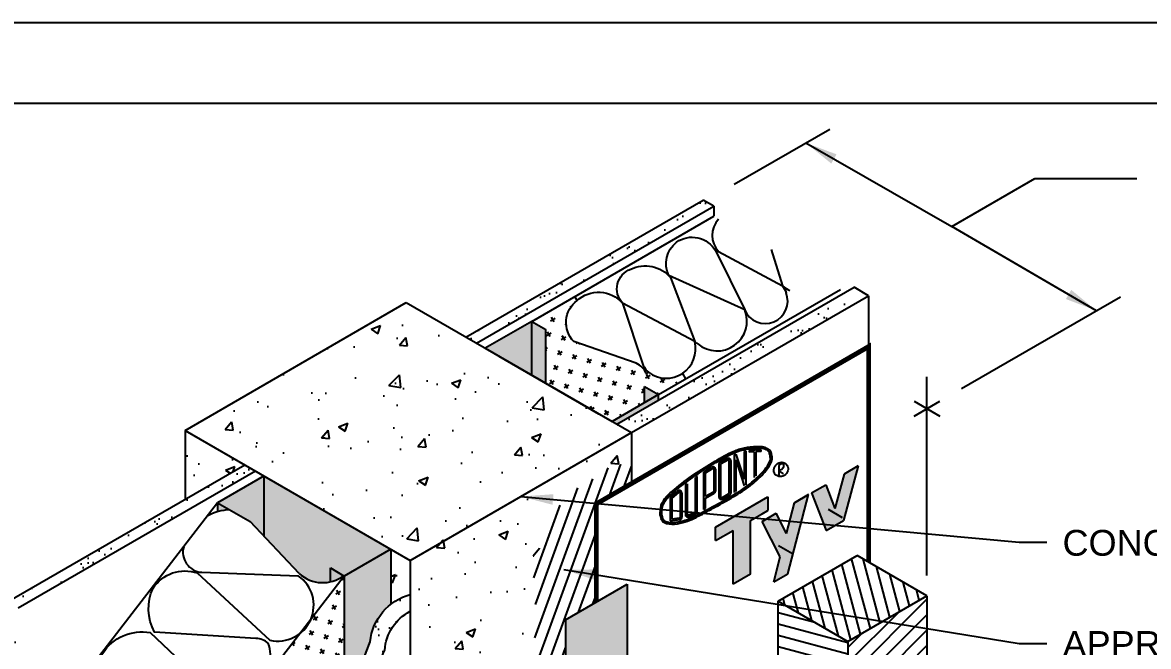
# Model space of a CAD drawing. Extents: x 0 to 51, y 0 to 66.
# Drawn here: x 10.86 to 31.81, y 54.4 to 66 of the extents above; entities that cross this region are included whole.
import ezdxf

# ---------------------------------------------------------------- set-up
doc = ezdxf.new("R2010")
doc.units = 0
doc.header["$LTSCALE"] = 1.5
doc.header["$MEASUREMENT"] = 0
doc.linetypes.add('CENTER', pattern=[2, 1.25, -0.25, 0.25, -0.25])
doc.linetypes.add('DASHED', pattern=[0.75, 0.5, -0.25])
doc.layers.get('DEFPOINTS').update_dxf_attribs({"linetype": 'CONTINUOUS'})
for name, color, linetype in [('8X11-TTB$0$B', 5, 'CONTINUOUS'), ('BRICK', 13, 'CONTINUOUS'), ('CLADDING', 252, 'CONTINUOUS'), ('DUPONT_FLASHING', 253, 'CENTER'), ('DUPONTLOGO', 242, 'CONTINUOUS'), ('INSULATION', 40, 'CONTINUOUS'), ('PRIMER', 72, 'CONTINUOUS'), ('STRUCTURE', 252, 'CONTINUOUS'), ('STRUCTURE_SHADING', 254, 'CONTINUOUS'), ('TEXT', 7, 'CONTINUOUS'), ('TYVEK', 160, 'DASHED')]:
    doc.layers.add(name, color=color, linetype=linetype)
doc.styles.add('DETAILS', font='sanss___.ttf', dxfattribs={"height": 1})
doc.dimstyles.new('TYVEKDETAILS', dxfattribs={"dimscale": 6, "dimtxt": 1.5, "dimasz": 0.1, "dimexe": 0.75, "dimexo": 0.75, "dimgap": 0.75, "dimtad": 0, "dimtih": 1, "dimtoh": 1, "dimdec": 4, "dimzin": 0, "dimtxsty": 'DETAILS', "dimcen": 0.0625, "dimazin": 3, "dimtfac": 1, "dimtdec": 4, "dimtofl": 0, "dimtmove": 0, "dimatfit": 3, "dimtolj": 1, "dimtzin": 0})
pattern_1 = [(37.5, (112.0784, 3.73793), (-0.0157483, 0.481706), [0, -0.38, 0, -0.425, 0, -0.40625]), (7.5, (112.0784, 3.73793), (0.4424442, 0.7055365), [0, -0.205, 0, -0.3425, 0, -0.13125]), (327.5, (111.7709, 3.73793), (0.7785355, 0.0014148), [0, -0.125, 0, -0.45, 0, -0.5875]), (317.5, (111.7709, 3.73793), (0.7515317, 0.219419), [0, -0.0625, 0, -0.295, 0, -0.3375])]
pattern_2 = [(50, (47.6541, 3.738), (1.79315, -0.15688), [0.1875, -2.0625]), (355, (47.6541, 3.738), (-0.34688, 1.88048), [0.15, -1.65]), (100.4514, (47.8036, 3.7249), (1.446273, 1.7236), [0.15935, -1.752855]), (46.1842, (47.6541, 4.238), (2.6681, -0.4138), [0.28125, -3.09375]), (96.6356, (47.8765, 4.2035), (2.33666, 2.43529), [0.23903, -2.62928]), (351.184, (47.654, 4.238), (2.33665, 2.4353), [0.225, -2.475]), (21, (47.9041, 4.113), (1.492268, -1.006547), [0.1875, -2.0625]), (326, (47.9041, 4.113), (0.60829, 1.812875), [0.15, -1.65]), (71.4514, (48.0285, 4.029), (2.100557, 0.806326), [0.15935, -1.752855]), (37.5, (47.6541, 3.73793), (0.0303996, 0.8322346), [0, -1.63, 0, -1.675, 0, -1.65625]), (7.5, (47.6541, 3.7379), (0.657674, 0.986029), [0, -0.955, 0, -1.5925, 0, -0.63125]), (327.5, (47.0966, 3.73793), (1.334556, -0.056387), [0, -0.625, 0, -1.95, 0, -2.5875]), (317.5, (46.8466, 3.7379), (1.457965, 0.250262), [0, -0.8125, 0, -1.295, 0, -1.8375])]
pattern_3 = [(30, (47.65412, 3.73793), (0.0732051, 0.2732051), [0.1, -0.3]), (120, (47.72243, 3.71963), (-0.2732051, 0.0732051), [0.1, -0.3])]

# ---------------------------------------------------------------- blocks, each defined once
blk = doc.blocks.new('A$C1409495A')
at = {"layer": 'DUPONTLOGO', "color": 242}
for p, q in [((0.234, 0.524), (0.234, 0)), ((0.234, 0.262), (0.441, 0.129))]:
    blk.add_line(p, q, dxfattribs=at)
blk.add_ellipse((0.334, 0.336), major_axis=(0.26, 0.232), ratio=0.903174, dxfattribs=at)
blk.add_spline([(0.234, 0.524), (0.435, 0.597), (0.456, 0.456), (0.234, 0.262)], degree=3, dxfattribs=at)

msp = doc.modelspace()

# ---------------------------------------------------------------- hatches: boundary and pattern name
at = {"layer": 'BRICK', "linetype": 'CONTINUOUS'}
h = msp.add_hatch(dxfattribs=at)
h.set_pattern_fill('ANSI31', color=256, scale=1.6245, angle=60, style=0)
h.set_pattern_definition([(105, (47.65412, 3.73793), (-0.1961433, -0.05255644), [])])
h.paths.add_polyline_path([(26.385, 56.09), (24.916, 55.241), (26.215, 54.491), (27.684, 55.34)])
h = msp.add_hatch(dxfattribs=at)
h.set_pattern_fill('ANSI31', color=256, scale=1.6245, style=0)
h.set_pattern_definition([(45, (47.65412, 3.73793), (-0.1435869, 0.1435869), [])])
h.paths.add_polyline_path([(27.684, 54.34), (27.684, 55.34), (26.215, 54.491), (26.215, 53.491)])
h = msp.add_hatch(dxfattribs=at)
h.set_pattern_fill('ANSI31', color=256, scale=1.6245, angle=300, style=0)
h.set_pattern_definition([(345, (47.65412, 3.73793), (0.05255644, 0.1961433), [])])
h.paths.add_polyline_path([(26.215, 54.491), (24.916, 55.241), (24.916, 54.241), (26.215, 53.491)])
at = {"layer": 'DUPONT_FLASHING'}
h = msp.add_hatch(color=256, dxfattribs=at)
h.paths.add_polyline_path([(22.111, 55.558), (20.961, 54.894), (20.961, 49.358), (22.111, 50.022)])
h.paths.add_polyline_path([(19.304, 52.205), (18.154, 51.541), (18.154, 45.337), (19.304, 46.001)])
at = {"layer": 'DUPONTLOGO'}
h = msp.add_hatch(color=242, dxfattribs=at)
edge = h.paths.add_edge_path()
edge.add_spline(control_points=[(23.745, 57.844), (23.612, 57.763), (23.348, 57.601), (23.012, 57.343), (22.725, 57.096), (22.725, 56.899), (22.725, 56.834)], knot_values=[0, 0, 0, 0, 0.232663, 0.461387, 0.653522, 0.747926, 0.747926, 0.747926, 0.747926], degree=3, periodic=0)
edge.add_spline(control_points=[(22.725, 56.834), (22.725, 56.833), (22.726, 56.831), (22.726, 56.83)], knot_values=[0, 0, 0, 0, 0.002347, 0.002347, 0.002347, 0.002347], degree=3, periodic=0)
edge.add_line((22.726, 56.83), (22.757, 56.834))
edge.add_spline(control_points=[(22.757, 56.834), (22.757, 56.835), (22.756, 56.836), (22.756, 56.837)], knot_values=[0.001175, 0.001175, 0.001175, 0.001175, 0.002358, 0.002358, 0.002358, 0.002358], degree=3, periodic=0)
edge.add_spline(control_points=[(22.756, 56.837), (22.756, 56.915), (22.758, 56.986), (22.812, 57.108), (22.861, 57.165), (23.003, 57.295), (23.097, 57.367), (23.273, 57.502), (23.362, 57.565), (23.555, 57.691), (23.658, 57.754), (23.761, 57.817)], knot_values=[0.001205, 0.001205, 0.001205, 0.001205, 0.114856, 0.114856, 0.229711, 0.229711, 0.398491, 0.398491, 0.567271, 0.567271, 0.747926, 0.747926, 0.747926, 0.747926], degree=3, periodic=0)
edge.add_spline(control_points=[(23.761, 57.817), (23.898, 57.898), (24.033, 57.978), (24.265, 58.057), (24.351, 58.075), (24.531, 58.089), (24.634, 58.095), (24.716, 58.045), (24.734, 58.027), (24.754, 58.006)], knot_values=[0, 0, 0, 0, 0.237846, 0.237846, 0.375936, 0.375936, 0.514027, 0.514027, 0.556048, 0.556048, 0.556048, 0.556048], degree=3, periodic=0)
edge.add_line((24.754, 58.006), (24.782, 58.022))
edge.add_spline(control_points=[(24.782, 58.022), (24.761, 58.044), (24.694, 58.115), (24.506, 58.121), (24.295, 58.101), (24.028, 58.013), (23.855, 57.909), (23.745, 57.844)], knot_values=[0, 0, 0, 0, 0.044057, 0.144682, 0.25739, 0.368627, 0.559907, 0.559907, 0.559907, 0.559907], degree=3, periodic=0)
h = msp.add_hatch(color=242, dxfattribs=at)
edge = h.paths.add_edge_path()
edge.add_spline(control_points=[(24.782, 58.022), (24.795, 57.974), (24.825, 57.863), (24.73, 57.707), (24.589, 57.551), (24.383, 57.36), (24.087, 57.176), (23.864, 57.052), (23.753, 56.991)], knot_values=[0, 0, 0, 0, 0.071407, 0.167973, 0.251697, 0.391689, 0.584619, 0.774344, 0.774344, 0.774344, 0.774344], degree=3, periodic=0)
edge.add_line((23.753, 56.991), (23.739, 57.018))
edge.add_spline(control_points=[(23.739, 57.018), (23.953, 57.137), (24.171, 57.252), (24.45, 57.464), (24.532, 57.54), (24.654, 57.668), (24.7, 57.721), (24.763, 57.828), (24.778, 57.873), (24.768, 57.95), (24.761, 57.978), (24.754, 58.006)], knot_values=[0.000251, 0.000251, 0.000251, 0.000251, 0.36813, 0.36813, 0.535334, 0.535334, 0.640047, 0.640047, 0.727343, 0.727343, 0.770536, 0.770536, 0.770536, 0.770536], degree=3, periodic=0)
edge.add_line((24.754, 58.006), (24.782, 58.022))
for color, points in [(242, [(24.097, 57.257), (24.128, 57.278), (24.128, 57.866), (24.285, 57.381), (24.316, 57.401), (24.316, 58.033), (24.285, 58.023), (24.285, 57.51), (24.128, 57.973), (24.097, 57.963)]), (242, [(24.505, 58.018), (24.597, 58.022), (24.597, 58.053), (24.378, 58.044), (24.378, 58.012), (24.474, 58.016), (24.474, 57.539), (24.505, 57.568)]), (182, [(25.973, 56.963), (25.802, 57.404), (25.54, 57.253), (25.81, 56.553), (26.135, 56.741), (26.406, 57.753), (26.143, 57.601)]), (242, [(23.41, 57.558), (23.378, 57.537), (23.378, 56.908, -0.293439), (23.369, 56.894), (23.244, 56.837, -0.546266), (23.222, 56.851), (23.222, 57.422), (23.191, 57.4), (23.191, 56.851, 0.546266), (23.257, 56.808), (23.382, 56.866, 0.293439), (23.41, 56.908)]), (182, [(24.078, 56.553), (24.078, 55.553), (24.403, 55.741), (24.403, 56.741), (24.728, 56.928), (24.728, 57.178), (23.753, 56.616), (23.753, 56.366)]), (182, [(25.485, 57.221), (25.223, 57.07), (25.073, 56.499), (24.882, 56.873), (24.619, 56.721), (24.958, 56.061), (24.836, 55.596), (25.098, 55.748)])]:
    msp.add_hatch(color=color, dxfattribs=at).paths.add_polyline_path(points)
h = msp.add_hatch(color=242, dxfattribs=at)
h.paths.add_polyline_path([(23.816, 57.177, 0.573672), (23.886, 57.136), (24.011, 57.206, 0.270913), (24.035, 57.247), (24.035, 57.854, 0.570599), (23.965, 57.895), (23.84, 57.827, 0.2734), (23.816, 57.786)])
h.paths.add_polyline_path([(23.847, 57.786, -0.2734), (23.855, 57.799), (23.98, 57.868, -0.570599), (24.003, 57.854), (24.003, 57.247, -0.270913), (23.995, 57.234), (23.87, 57.163, -0.573672), (23.847, 57.177)], flags=16)
h = msp.add_hatch(color=242, dxfattribs=at)
h.paths.add_polyline_path([(23.535, 56.944), (23.566, 56.961), (23.566, 57.157), (23.729, 57.245, 0.275801), (23.753, 57.286), (23.753, 57.692, 0.588096), (23.682, 57.731), (23.535, 57.64)])
h.paths.add_polyline_path([(23.566, 57.192), (23.714, 57.272, 0.275801), (23.722, 57.286), (23.722, 57.692, 0.588096), (23.698, 57.705), (23.566, 57.623)], flags=16)
h = msp.add_hatch(color=242, dxfattribs=at)
h.paths.add_polyline_path([(23.128, 57.25, 0.63901), (23.051, 57.286), (22.91, 57.166), (22.91, 56.735), (23.087, 56.755, 0.382353), (23.128, 56.801)])
h.paths.add_polyline_path([(23.097, 56.801, -0.382353), (23.083, 56.786), (22.941, 56.77), (22.941, 57.151), (23.071, 57.262, -0.63901), (23.097, 57.25)], flags=16)
h = msp.add_hatch(color=242, dxfattribs=at)
edge = h.paths.add_edge_path()
edge.add_spline(control_points=[(23.739, 57.018), (23.616, 56.952), (23.493, 56.886), (23.324, 56.799), (23.271, 56.773), (23.212, 56.752)], knot_values=[0.281052, 0.281052, 0.281052, 0.281052, 0.486409, 0.486409, 0.582124, 0.582124, 0.582124, 0.582124], degree=3, periodic=0)
edge.add_line((23.212, 56.752), (23.223, 56.723))
edge.add_spline(control_points=[(23.223, 56.723), (23.297, 56.749), (23.463, 56.835), (23.643, 56.932), (23.753, 56.991)], knot_values=[0.28106, 0.28106, 0.28106, 0.28106, 0.397759, 0.582124, 0.582124, 0.582124, 0.582124], degree=3, periodic=0)
edge.add_line((23.753, 56.991), (23.739, 57.018))
h = msp.add_hatch(color=242, dxfattribs=at)
edge = h.paths.add_edge_path()
edge.add_line((23.223, 56.723), (23.212, 56.752))
edge.add_spline(control_points=[(23.212, 56.752), (23.193, 56.746), (23.174, 56.739), (23.07, 56.71), (22.962, 56.694), (22.84, 56.713), (22.808, 56.726), (22.771, 56.765), (22.763, 56.794), (22.757, 56.834)], knot_values=[0.002358, 0.002358, 0.002358, 0.002358, 0.032929, 0.032929, 0.159215, 0.159215, 0.221312, 0.221312, 0.281052, 0.281052, 0.281052, 0.281052], degree=3, periodic=0)
edge.add_line((22.757, 56.834), (22.726, 56.83))
edge.add_spline(control_points=[(22.726, 56.83), (22.73, 56.803), (22.756, 56.654), (23.021, 56.662), (23.184, 56.709), (23.223, 56.723)], knot_values=[0.002347, 0.002347, 0.002347, 0.002347, 0.040585, 0.219806, 0.28106, 0.28106, 0.28106, 0.28106], degree=3, periodic=0)
at = {"layer": 'INSULATION', "linetype": 'CONTINUOUS'}
h = msp.add_hatch(dxfattribs=at)
h.set_pattern_fill('CROSS', color=256, scale=0.8, angle=30, style=0)
h.set_pattern_definition(pattern_3)
h.paths.add_polyline_path([(22.505, 59.497), (22.464, 59.474, 0.188972), (22.276, 59.663), (21.115, 60.066, -0.444071), (21.176, 60.831), (21.134, 60.904), (20.335, 60.443), (20.595, 60.293), (20.595, 59.293), (21.828, 58.581), (22.434, 58.931), (22.434, 59.231), (22.694, 59.081), (23.197, 59.371), (23.137, 59.476, -0.319108)])
h = msp.add_hatch(dxfattribs=at)
h.set_pattern_fill('CROSS', color=256, scale=0.8, angle=30, style=0)
h.set_pattern_definition(pattern_3)
h.paths.add_polyline_path([(16.555, 51.035, 0.044799), (16.753, 51.943, -0.009339), (16.848, 52.607), (16.848, 55.706), (16.222, 54.894, -0.121797), (16.027, 54.641), (13.302, 51.107), (13.302, 37.322), (13.393, 37.374), (13.393, 47.265), (13.883, 47.533), (14.909, 48.51, 0.033704), (15.416, 49.064, 0.016125), (16.03, 49.885, 0.055655), (16.359, 50.489, 0.020914)])
at = {"layer": 'PRIMER', "linetype": 'CONTINUOUS'}
h = msp.add_hatch(dxfattribs=at)
h.set_pattern_fill('_USER', color=256, scale=0.2, angle=70, style=0, pattern_type=0)
h.set_pattern_definition([(70, (47.65412, 3.73793), (-0.1879385, 0.068404), [])])
h.paths.add_polyline_path([(19.72, 52.924), (19.713, 52.982), (19.705, 53.039), (19.695, 53.095), (19.685, 53.15), (19.674, 53.204), (19.664, 53.258), (19.654, 53.311), (19.645, 53.364), (19.637, 53.416), (19.63, 53.468), (19.623, 53.517), (19.615, 53.565), (19.604, 53.61), (19.591, 53.651), (19.573, 53.688), (19.551, 53.719), (19.524, 53.746), (19.493, 53.768), (19.458, 53.787), (19.421, 53.804), (19.384, 53.82), (19.347, 53.836), (19.312, 53.853), (19.28, 53.872), (19.251, 53.895), (19.226, 53.92), (19.201, 53.946), (19.178, 53.973), (19.153, 53.998), (19.126, 54.021), (19.096, 54.041), (19.061, 54.056), (19.021, 54.067), (18.976, 54.073), (18.926, 54.075), (18.872, 54.076), (18.815, 54.076), (18.756, 54.076), (18.696, 54.077), (18.634, 54.081), (18.572, 54.089), (18.508, 54.096), (18.444, 54.1), (18.377, 54.096), (18.307, 54.082), (18.234, 54.053), (18.157, 54.007), (18.075, 53.938), (18.075, 52.997), (18.729, 53.374), (18.729, 51.873), (19.304, 52.205), (19.304, 46.001), (19.373, 46.041), (19.373, 47.241), (19.813, 47.496), (19.83, 47.587), (19.837, 47.672), (19.837, 47.75), (19.832, 47.822), (19.824, 47.889), (19.815, 47.952), (19.807, 48.012), (19.803, 48.069), (19.803, 48.125), (19.809, 48.178), (19.817, 48.231), (19.827, 48.282), (19.837, 48.333), (19.845, 48.382), (19.852, 48.432), (19.854, 48.481), (19.852, 48.53), (19.845, 48.579), (19.837, 48.629), (19.827, 48.678), (19.817, 48.728), (19.809, 48.778), (19.804, 48.829), (19.804, 48.88), (19.809, 48.932), (19.819, 48.985), (19.831, 49.038), (19.845, 49.092), (19.859, 49.147), (19.871, 49.202), (19.88, 49.259), (19.885, 49.317), (19.885, 49.376), (19.88, 49.436), (19.872, 49.496), (19.863, 49.557), (19.853, 49.617), (19.844, 49.676), (19.838, 49.734), (19.835, 49.791), (19.838, 49.847), (19.844, 49.901), (19.853, 49.953), (19.863, 50.006), (19.873, 50.057), (19.881, 50.109), (19.887, 50.16), (19.888, 50.213), (19.885, 50.266), (19.877, 50.319), (19.866, 50.373), (19.854, 50.428), (19.843, 50.481), (19.833, 50.535), (19.826, 50.588), (19.823, 50.64), (19.826, 50.691), (19.833, 50.741), (19.843, 50.791), (19.854, 50.841), (19.866, 50.89), (19.876, 50.941), (19.883, 50.993), (19.885, 51.046), (19.883, 51.1), (19.876, 51.157), (19.866, 51.214), (19.854, 51.273), (19.843, 51.333), (19.833, 51.394), (19.826, 51.455), (19.823, 51.517), (19.826, 51.579), (19.833, 51.641), (19.842, 51.703), (19.853, 51.765), (19.864, 51.826), (19.873, 51.886), (19.878, 51.945), (19.879, 52.003), (19.874, 52.06), (19.863, 52.116), (19.849, 52.171), (19.832, 52.225), (19.814, 52.279), (19.795, 52.334), (19.778, 52.39), (19.764, 52.447), (19.752, 52.505), (19.744, 52.564), (19.739, 52.624), (19.735, 52.684), (19.732, 52.745), (19.728, 52.805), (19.725, 52.865)])
h.paths.add_polyline_path([(21.536, 57.049), (22.189, 57.426), (22.189, 57.898), (22.101, 57.841), (22.021, 57.799), (21.95, 57.77), (21.886, 57.749), (21.828, 57.735), (21.775, 57.723), (21.727, 57.71), (21.684, 57.694), (21.643, 57.671), (21.604, 57.642), (21.567, 57.61), (21.53, 57.575), (21.493, 57.538), (21.455, 57.502), (21.416, 57.467), (21.374, 57.435), (21.329, 57.408), (21.282, 57.384), (21.235, 57.362), (21.187, 57.342), (21.141, 57.323), (21.098, 57.303), (21.058, 57.282), (21.023, 57.258), (20.994, 57.231), (20.97, 57.201), (20.949, 57.169), (20.93, 57.136), (20.911, 57.101), (20.891, 57.065), (20.868, 57.03), (20.842, 56.996), (20.811, 56.962), (20.776, 56.93), (20.739, 56.897), (20.702, 56.864), (20.666, 56.83), (20.634, 56.794), (20.607, 56.757), (20.587, 56.716), (20.576, 56.673), (20.57, 56.627), (20.569, 56.579), (20.571, 56.531), (20.572, 56.482), (20.572, 56.433), (20.567, 56.386), (20.557, 56.34), (20.538, 56.298), (20.514, 56.257), (20.485, 56.219), (20.455, 56.181), (20.424, 56.145), (20.396, 56.11), (20.372, 56.075), (20.354, 56.04), (20.344, 56.004), (20.341, 55.968), (20.344, 55.931), (20.35, 55.894), (20.357, 55.857), (20.365, 55.82), (20.372, 55.782), (20.375, 55.745), (20.375, 55.707), (20.371, 55.669), (20.364, 55.631), (20.357, 55.593), (20.35, 55.554), (20.344, 55.514), (20.341, 55.473), (20.343, 55.431), (20.349, 55.387), (20.358, 55.343), (20.371, 55.298), (20.385, 55.251), (20.398, 55.204), (20.41, 55.156), (20.419, 55.108), (20.424, 55.059), (20.423, 55.009), (20.419, 54.96), (20.411, 54.91), (20.402, 54.859), (20.393, 54.808), (20.385, 54.757), (20.38, 54.706), (20.379, 54.654), (20.383, 54.602), (20.391, 54.549), (20.402, 54.496), (20.415, 54.443), (20.427, 54.389), (20.439, 54.334), (20.449, 54.279), (20.454, 54.224), (20.456, 54.168), (20.454, 54.112), (20.449, 54.054), (20.444, 53.997), (20.439, 53.938), (20.436, 53.879), (20.436, 53.82), (20.441, 53.759), (20.451, 53.698), (20.465, 53.637), (20.482, 53.575), (20.5, 53.513), (20.519, 53.452), (20.536, 53.391), (20.549, 53.331), (20.559, 53.272), (20.562, 53.214), (20.562, 53.157), (20.558, 53.101), (20.553, 53.045), (20.548, 52.99), (20.544, 52.934), (20.543, 52.879), (20.547, 52.823), (20.556, 52.766), (20.57, 52.709), (20.586, 52.651), (20.603, 52.593), (20.619, 52.535), (20.632, 52.476), (20.642, 52.418), (20.645, 52.36), (20.642, 52.302), (20.633, 52.245), (20.62, 52.186), (20.605, 52.127), (20.589, 52.067), (20.576, 52.004), (20.567, 51.94), (20.562, 51.872), (20.565, 51.802), (20.573, 51.73), (20.585, 51.657), (20.599, 51.583), (20.613, 51.51), (20.625, 51.438), (20.633, 51.369), (20.636, 51.304), (20.632, 51.242), (20.622, 51.184), (20.608, 51.129), (20.593, 51.075), (20.578, 51.022), (20.564, 50.968), (20.554, 50.914), (20.549, 50.859), (20.551, 50.8), (20.558, 50.74), (20.569, 50.677), (20.582, 50.614), (20.595, 50.55), (20.607, 50.487), (20.615, 50.423), (20.618, 50.361), (20.615, 50.301), (20.607, 50.241), (20.595, 50.183), (20.58, 50.126), (20.566, 50.07), (20.552, 50.014), (20.542, 49.958), (20.535, 49.902), (20.535, 49.847), (20.538, 49.791), (20.545, 49.736), (20.554, 49.68), (20.563, 49.626), (20.571, 49.572), (20.577, 49.519), (20.58, 49.467), (20.577, 49.416), (20.571, 49.366), (20.563, 49.317), (20.553, 49.268), (20.543, 49.219), (20.534, 49.169), (20.528, 49.118), (20.526, 49.066), (20.528, 49.012), (20.534, 48.957), (20.541, 48.901), (20.549, 48.843), (20.554, 48.785), (20.557, 48.725), (20.555, 48.665), (20.546, 48.604), (20.53, 48.543), (20.51, 48.478), (20.489, 48.409), (20.472, 48.332), (20.464, 48.246), (20.467, 48.147), (20.486, 48.035), (20.524, 47.906), (20.845, 48.091), (20.845, 49.291), (20.961, 49.358), (20.961, 54.894), (21.536, 55.226)])
at = {"layer": 'STRUCTURE', "linetype": 'CONTINUOUS'}
h = msp.add_hatch(dxfattribs=at)
h.set_pattern_fill('AR-SAND', color=256, scale=0.25, style=0)
h.set_pattern_definition(pattern_1)
h.paths.add_polyline_path([(23.719, 62.584), (23.521, 62.699), (19.108, 60.151), (19.307, 60.037)])
h = msp.add_hatch(dxfattribs=at)
h.set_pattern_fill('AR-SAND', color=256, scale=0.25, style=0)
h.set_pattern_definition(pattern_1)
h.paths.add_polyline_path([(26.601, 60.92), (26.331, 61.076), (21.918, 58.529), (22.189, 58.373)])
h = msp.add_hatch(dxfattribs=at)
h.set_pattern_fill('AR-CONC', color=256, scale=0.25, style=0)
h.set_pattern_definition(pattern_2)
h.paths.add_polyline_path([(22.189, 58.373), (18.001, 60.791), (13.887, 58.416), (18.075, 55.998)])
h = msp.add_hatch(dxfattribs=at)
h.set_pattern_fill('AR-CONC', color=256, scale=0.25, style=0)
h.set_pattern_definition(pattern_2)
h.paths.add_polyline_path([(18.075, 55.998), (17.714, 56.206), (17.714, 55.183, -0.099872), (18.075, 55.364)])
h.paths.add_polyline_path([(14.995, 57.776), (13.887, 58.416), (13.887, 57.137)])
h = msp.add_hatch(dxfattribs=at)
h.set_pattern_fill('AR-CONC', color=256, scale=0.25, style=0)
h.set_pattern_definition(pattern_2)
h.paths.add_polyline_path([(20.358, 55.343), (20.349, 55.387), (20.343, 55.431), (20.341, 55.473), (20.344, 55.514), (20.35, 55.554), (20.357, 55.593), (20.364, 55.631), (20.371, 55.669), (20.375, 55.707), (20.375, 55.745), (20.372, 55.782), (20.365, 55.82), (20.357, 55.857), (20.35, 55.894), (20.344, 55.931), (20.341, 55.968), (20.344, 56.004), (20.354, 56.04), (20.372, 56.075), (20.396, 56.11), (20.424, 56.145), (20.455, 56.181), (20.485, 56.219), (20.514, 56.257), (20.538, 56.298), (20.557, 56.34), (20.567, 56.386), (20.572, 56.433), (20.572, 56.482), (20.571, 56.531), (20.569, 56.579), (20.57, 56.627), (20.576, 56.673), (20.587, 56.716), (20.607, 56.757), (20.634, 56.794), (20.666, 56.83), (20.702, 56.864), (20.739, 56.897), (20.776, 56.93), (20.811, 56.962), (20.842, 56.996), (20.868, 57.03), (20.891, 57.065), (20.911, 57.101), (20.93, 57.136), (20.949, 57.169), (20.97, 57.201), (20.994, 57.231), (21.023, 57.258), (21.058, 57.282), (21.098, 57.303), (21.141, 57.323), (21.187, 57.342), (21.235, 57.362), (21.282, 57.384), (21.329, 57.408), (21.374, 57.435), (21.416, 57.467), (21.455, 57.502), (21.493, 57.538), (21.53, 57.575), (21.567, 57.61), (21.604, 57.642), (21.643, 57.671), (21.684, 57.694), (21.727, 57.71), (21.775, 57.723), (21.828, 57.735), (21.886, 57.749), (21.95, 57.77), (22.021, 57.799), (22.101, 57.841), (22.189, 57.898), (22.189, 58.373), (18.075, 55.998), (18.075, 53.938), (18.157, 54.007), (18.234, 54.053), (18.307, 54.082), (18.377, 54.096), (18.444, 54.1), (18.508, 54.096), (18.572, 54.089), (18.634, 54.081), (18.696, 54.077), (18.756, 54.076), (18.815, 54.076), (18.872, 54.076), (18.926, 54.075), (18.976, 54.073), (19.021, 54.067), (19.061, 54.056), (19.096, 54.041), (19.126, 54.021), (19.153, 53.998), (19.178, 53.973), (19.201, 53.946), (19.226, 53.92), (19.251, 53.895), (19.28, 53.872), (19.312, 53.853), (19.347, 53.836), (19.384, 53.82), (19.421, 53.804), (19.458, 53.787), (19.493, 53.768), (19.524, 53.746), (19.551, 53.719), (19.573, 53.688), (19.591, 53.651), (19.604, 53.61), (19.615, 53.565), (19.623, 53.517), (19.63, 53.468), (19.637, 53.416), (19.645, 53.364), (19.654, 53.311), (19.664, 53.258), (19.674, 53.204), (19.685, 53.15), (19.695, 53.095), (19.705, 53.039), (19.713, 52.982), (19.72, 52.924), (19.725, 52.865), (19.728, 52.805), (19.732, 52.745), (19.735, 52.684), (19.739, 52.624), (19.744, 52.564), (19.752, 52.505), (19.764, 52.447), (19.778, 52.39), (19.795, 52.334), (19.814, 52.279), (19.832, 52.225), (19.849, 52.171), (19.863, 52.116), (19.874, 52.06), (19.879, 52.003), (19.878, 51.945), (19.873, 51.886), (19.864, 51.826), (19.853, 51.765), (19.842, 51.703), (19.833, 51.641), (19.826, 51.579), (19.823, 51.517), (19.826, 51.455), (19.833, 51.394), (19.843, 51.333), (19.854, 51.273), (19.866, 51.214), (19.876, 51.157), (19.883, 51.1), (19.885, 51.046), (19.883, 50.993), (19.876, 50.941), (19.866, 50.89), (19.854, 50.841), (19.843, 50.791), (19.833, 50.741), (19.826, 50.691), (19.823, 50.64), (19.826, 50.588), (19.833, 50.535), (19.843, 50.481), (19.854, 50.428), (19.866, 50.373), (19.877, 50.319), (19.885, 50.266), (19.888, 50.213), (19.887, 50.16), (19.881, 50.109), (19.873, 50.057), (19.863, 50.006), (19.853, 49.953), (19.844, 49.901), (19.838, 49.847), (19.835, 49.791), (19.838, 49.734), (19.844, 49.676), (19.853, 49.617), (19.863, 49.557), (19.872, 49.496), (19.88, 49.436), (19.885, 49.376), (19.885, 49.317), (19.88, 49.259), (19.871, 49.202), (19.859, 49.147), (19.845, 49.092), (19.831, 49.038), (19.819, 48.985), (19.809, 48.932), (19.804, 48.88), (19.804, 48.829), (19.809, 48.778), (19.817, 48.728), (19.827, 48.678), (19.837, 48.629), (19.845, 48.579), (19.852, 48.53), (19.854, 48.481), (19.852, 48.432), (19.845, 48.382), (19.837, 48.333), (19.827, 48.282), (19.817, 48.231), (19.809, 48.178), (19.803, 48.125), (19.803, 48.069), (19.807, 48.012), (19.815, 47.952), (19.824, 47.889), (19.832, 47.822), (19.837, 47.75), (19.837, 47.672), (19.83, 47.587), (19.813, 47.496), (20.524, 47.906), (20.486, 48.035), (20.467, 48.147), (20.464, 48.246), (20.472, 48.332), (20.489, 48.409), (20.51, 48.478), (20.53, 48.543), (20.546, 48.604), (20.555, 48.665), (20.557, 48.725), (20.554, 48.785), (20.549, 48.843), (20.541, 48.901), (20.534, 48.957), (20.528, 49.012), (20.526, 49.066), (20.528, 49.118), (20.534, 49.169), (20.543, 49.219), (20.553, 49.268), (20.563, 49.317), (20.571, 49.366), (20.577, 49.416), (20.58, 49.467), (20.577, 49.519), (20.571, 49.572), (20.563, 49.626), (20.554, 49.68), (20.545, 49.736), (20.538, 49.791), (20.535, 49.847), (20.535, 49.902), (20.542, 49.958), (20.552, 50.014), (20.566, 50.07), (20.58, 50.126), (20.595, 50.183), (20.607, 50.241), (20.615, 50.301), (20.618, 50.361), (20.615, 50.423), (20.607, 50.487), (20.595, 50.55), (20.582, 50.614), (20.569, 50.677), (20.558, 50.74), (20.551, 50.8), (20.549, 50.859), (20.554, 50.914), (20.564, 50.968), (20.578, 51.022), (20.593, 51.075), (20.608, 51.129), (20.622, 51.184), (20.632, 51.242), (20.636, 51.304), (20.633, 51.369), (20.625, 51.438), (20.613, 51.51), (20.599, 51.583), (20.585, 51.657), (20.573, 51.73), (20.565, 51.802), (20.562, 51.872), (20.567, 51.94), (20.576, 52.004), (20.589, 52.067), (20.605, 52.127), (20.62, 52.186), (20.633, 52.245), (20.642, 52.302), (20.645, 52.36), (20.642, 52.418), (20.632, 52.476), (20.619, 52.535), (20.603, 52.593), (20.586, 52.651), (20.57, 52.709), (20.556, 52.766), (20.547, 52.823), (20.543, 52.879), (20.544, 52.934), (20.548, 52.99), (20.553, 53.045), (20.558, 53.101), (20.562, 53.157), (20.562, 53.214), (20.559, 53.272), (20.549, 53.331), (20.536, 53.391), (20.519, 53.452), (20.5, 53.513), (20.482, 53.575), (20.465, 53.637), (20.451, 53.698), (20.441, 53.759), (20.436, 53.82), (20.436, 53.879), (20.439, 53.938), (20.444, 53.997), (20.449, 54.054), (20.454, 54.112), (20.456, 54.168), (20.454, 54.224), (20.449, 54.279), (20.439, 54.334), (20.427, 54.389), (20.415, 54.443), (20.402, 54.496), (20.391, 54.549), (20.383, 54.602), (20.379, 54.654), (20.38, 54.706), (20.385, 54.757), (20.393, 54.808), (20.402, 54.859), (20.411, 54.91), (20.419, 54.96), (20.423, 55.009), (20.424, 55.059), (20.419, 55.108), (20.41, 55.156), (20.398, 55.204), (20.385, 55.251), (20.371, 55.298)])
h = msp.add_hatch(dxfattribs=at)
h.set_pattern_fill('AR-SAND', color=256, scale=0.25, style=0)
h.set_pattern_definition(pattern_1)
h.paths.add_polyline_path([(15.193, 57.662), (14.995, 57.776), (10.582, 55.229), (10.781, 55.114)])
h.paths.add_polyline_path([(10.781, 55.114), (10.582, 55.229), (10.582, 38.892), (10.781, 38.777)])
h = msp.add_hatch(dxfattribs=at)
h.set_pattern_fill('AR-SAND', color=256, scale=0.25, style=0)
h.set_pattern_definition(pattern_1)
h.paths.add_polyline_path([(15.179, 48.354, 0.033704), (15.687, 48.908, 0.016125), (16.3, 49.729, 0.055655), (16.629, 50.333, 0.020914), (16.826, 50.879, 0.044799), (17.023, 51.787, -0.020731), (17.269, 53.254, -0.04506), (17.599, 54.329, -0.26334), (18.075, 55.051), (18.075, 55.364, 0.309269), (17.328, 54.485, 0.04506), (16.999, 53.41, 0.020731), (16.753, 51.943, -0.044799), (16.555, 51.035, -0.020914), (16.359, 50.489, -0.055655), (16.03, 49.885, -0.016125), (15.416, 49.064, -0.033704), (14.909, 48.51), (13.883, 47.533), (13.393, 47.265), (13.663, 47.108), (14.154, 47.376)])
h.paths.add_polyline_path([(13.663, 47.108), (13.393, 47.265), (13.393, 37.269), (13.663, 37.113)])
at = {"layer": 'STRUCTURE_SHADING', "linetype": 'CONTINUOUS'}
h = msp.add_hatch(color=256, dxfattribs=at)
h.paths.add_polyline_path([(20.595, 60.293), (20.335, 60.443), (20.335, 59.443), (20.595, 59.293)])
h.paths.add_polyline_path([(20.335, 60.443), (19.469, 59.943), (20.335, 59.443)])
h.paths.add_polyline_path([(22.694, 58.977), (22.694, 59.081), (21.828, 58.581), (21.918, 58.529)])
h.paths.add_polyline_path([(22.434, 59.231), (22.434, 58.931), (22.694, 59.081)])
h = msp.add_hatch(color=256, dxfattribs=at)
h.paths.add_polyline_path([(14.49, 57.068), (14.49, 56.902, -0.061808), (14.712, 56.939)])
h.paths.add_polyline_path([(15.356, 57.568), (14.49, 57.068), (14.749, 56.918), (15.094, 56.719), (15.356, 56.443)])
h.paths.add_polyline_path([(15.356, 57.568), (15.356, 56.443), (16.009, 55.753, 0.244584), (16.589, 55.599), (16.589, 55.856), (16.848, 55.706), (17.714, 56.206)])
h.paths.add_polyline_path([(16.837, 55.713), (16.589, 55.856), (16.589, 55.599, 0.106294)], flags=17)
h.paths.add_polyline_path([(17.714, 56.206), (16.848, 55.706), (16.848, 52.607, -0.01139), (16.999, 53.41, -0.04506), (17.328, 54.485, -0.203123), (17.714, 55.183)])

# ---------------------------------------------------------------- linework, layer by layer
at = {"layer": '8X11-TTB$0$B', "color": 7}
msp.add_line((1.5, 64.5), (49.5, 64.5), dxfattribs=at)
at = {"layer": 'BRICK', "linetype": 'CONTINUOUS'}
for p, q in [((24.916, 55.241), (26.385, 56.09)), ((27.684, 55.34), (26.385, 56.09)), ((26.215, 54.491), (27.684, 55.34)), ((27.684, 55.34), (27.684, 43.34)), ((24.916, 54.041), (24.916, 55.241)), ((24.916, 55.241), (26.215, 54.491)), ((26.215, 54.491), (26.215, 53.491))]:
    msp.add_line(p, q, dxfattribs=at)
at = {"layer": 'CLADDING'}
msp.add_line((22.757, 56.834), (22.726, 56.83), dxfattribs=at)
at = {"layer": 'DEFPOINTS'}
msp.add_line((0, 66), (51, 66), dxfattribs=at)
at = {"layer": 'DUPONT_FLASHING', "color": 7, "linetype": 'CONTINUOUS'}
for p, q in [((20.961, 54.894), (22.111, 55.558)), ((22.111, 55.558), (22.111, 50.022)), ((20.961, 54.894), (20.961, 49.358))]:
    msp.add_line(p, q, dxfattribs=at)
at = {"layer": 'DUPONTLOGO', "color": 242}
for p, q in [((24.316, 58.033), (24.285, 58.023)), ((24.285, 58.023), (24.285, 57.51)), ((24.316, 58.033), (24.316, 57.401)), ((24.597, 58.053), (24.378, 58.044)), ((24.378, 58.044), (24.378, 58.012)), ((24.474, 58.016), (24.378, 58.012)), ((24.474, 58.017), (24.474, 57.539)), ((24.599, 58.022), (24.505, 58.018)), ((24.505, 58.018), (24.505, 57.568)), ((24.597, 58.053), (24.597, 58.022)), ((24.782, 58.022), (24.754, 58.006)), ((23.84, 57.827), (23.965, 57.895)), ((23.855, 57.799), (23.98, 57.868)), ((24.003, 57.854), (24.003, 57.247)), ((24.035, 57.854), (24.035, 57.247)), ((24.128, 57.973), (24.097, 57.963)), ((24.097, 57.963), (24.097, 57.257)), ((24.128, 57.973), (24.285, 57.51)), ((24.128, 57.866), (24.285, 57.381)), ((24.128, 57.866), (24.128, 57.278)), ((23.535, 57.64), (23.682, 57.731)), ((23.535, 56.944), (23.535, 57.64)), ((23.566, 57.623), (23.698, 57.705)), ((23.566, 57.192), (23.566, 57.623)), ((23.722, 57.692), (23.722, 57.286)), ((23.753, 57.692), (23.753, 57.286)), ((23.816, 57.786), (23.816, 57.177)), ((23.847, 57.786), (23.847, 57.177)), ((23.191, 57.4), (23.222, 57.422)), ((23.191, 57.4), (23.191, 56.851)), ((23.222, 57.422), (23.222, 56.851)), ((23.41, 57.558), (23.378, 57.537)), ((23.378, 56.908), (23.378, 57.537)), ((23.41, 56.908), (23.41, 57.558)), ((22.91, 57.166), (23.051, 57.286)), ((22.941, 57.151), (23.071, 57.262)), ((23.097, 57.25), (23.097, 56.801)), ((23.128, 57.25), (23.128, 56.801)), ((23.566, 57.192), (23.714, 57.272)), ((23.566, 57.157), (23.729, 57.245)), ((23.87, 57.163), (23.995, 57.234)), ((23.886, 57.136), (24.011, 57.206)), ((22.91, 57.166), (22.91, 56.735)), ((22.941, 57.151), (22.941, 56.77)), ((23.566, 56.961), (23.566, 57.157)), ((23.739, 57.018), (23.753, 56.991)), ((23.753, 56.991), (23.739, 57.018)), ((22.941, 56.77), (23.083, 56.786)), ((23.244, 56.837), (23.369, 56.894)), ((23.257, 56.808), (23.382, 56.866)), ((23.535, 56.944), (23.566, 56.961)), ((22.91, 56.735), (23.087, 56.755)), ((23.223, 56.723), (23.212, 56.752))]:
    msp.add_line(p, q, dxfattribs=at)
at = {"layer": 'DUPONTLOGO', "color": 182}
for p, q in [((26.143, 57.601), (25.973, 56.963)), ((26.406, 57.753), (26.135, 56.741)), ((26.406, 57.753), (26.143, 57.601)), ((25.54, 57.253), (25.802, 57.404)), ((25.802, 57.404), (25.973, 56.963)), ((23.753, 56.616), (24.728, 57.178)), ((24.728, 57.178), (24.728, 56.928)), ((25.098, 55.748), (25.485, 57.221)), ((25.223, 57.07), (25.485, 57.221)), ((25.485, 57.221), (25.223, 57.07)), ((25.54, 57.253), (25.81, 56.553)), ((25.073, 56.499), (25.223, 57.07)), ((24.403, 56.741), (24.728, 56.928)), ((24.619, 56.866), (24.728, 56.928)), ((24.619, 56.721), (24.882, 56.873)), ((24.619, 56.721), (24.882, 56.873)), ((25.073, 56.499), (24.882, 56.873)), ((23.753, 56.366), (23.753, 56.616)), ((23.753, 56.366), (24.078, 56.553)), ((24.078, 55.553), (24.078, 56.553)), ((24.403, 55.741), (24.403, 56.741)), ((24.958, 56.061), (24.619, 56.721)), ((25.81, 56.553), (26.135, 56.741)), ((24.836, 55.596), (24.958, 56.061)), ((24.403, 55.741), (24.078, 55.553)), ((24.836, 55.596), (25.098, 55.748))]:
    msp.add_line(p, q, dxfattribs=at)
at = {"layer": 'DUPONTLOGO', "color": 242}
for centre, radius, start, end in [((23.863, 57.786), 0.0469, 118.8361, 180), ((23.988, 57.854), 0.0469, 0, 118.8361), ((23.988, 57.854), 0.0156, 0, 118.8361), ((23.707, 57.692), 0.0469, 360, 121.8384), ((23.707, 57.692), 0.0156, 360, 121.8384), ((23.863, 57.786), 0.0156, 118.8361, 180), ((23.082, 57.25), 0.0469, 360, 130.3159), ((23.082, 57.25), 0.0156, 360, 130.3159), ((23.707, 57.286), 0.0156, 298.3244, 360), ((23.707, 57.286), 0.0469, 298.3244, 360), ((23.863, 57.177), 0.0469, 180, 299.3668), ((23.863, 57.177), 0.0156, 180, 299.3668), ((23.988, 57.247), 0.0156, 299.3668, 0), ((23.988, 57.247), 0.0469, 299.3668, 0), ((23.082, 56.801), 0.0156, 276.3021, 360), ((23.082, 56.801), 0.0469, 276.3021, 360), ((23.238, 56.851), 0.0469, 180, 294.5851), ((23.238, 56.851), 0.0156, 180, 294.5851), ((23.363, 56.908), 0.0156, 294.5851, 360), ((23.363, 56.908), 0.0469, 294.5851, 360)]:
    msp.add_arc(centre, radius, start, end, dxfattribs=at)
for points in [[(23.745, 57.844), (24.083, 58.024), (24.294, 58.093), (24.518, 58.117), (24.716, 58.081), (24.782, 58.022)], [(23.753, 56.991), (24.083, 57.178), (24.405, 57.391), (24.612, 57.579), (24.722, 57.706), (24.804, 57.881), (24.782, 58.022)], [(22.725, 56.834), (22.743, 57.022), (22.988, 57.318), (23.352, 57.595), (23.745, 57.844)], [(22.725, 56.834), (22.745, 56.756), (23.097, 56.688), (23.428, 56.817), (23.753, 56.991)]]:
    msp.add_spline(points, degree=3, dxfattribs=at)
for points, knots in [([(23.761, 57.817), (23.898, 57.898), (24.033, 57.978), (24.265, 58.057), (24.351, 58.075), (24.531, 58.089), (24.634, 58.095), (24.716, 58.045), (24.734, 58.027), (24.754, 58.006)], [0, 0, 0, 0, 0.2378462, 0.2378462, 0.3759363, 0.3759363, 0.5140265, 0.5140265, 0.5560477, 0.5560477, 0.5560477, 0.5560477]), ([(22.756, 56.837), (22.756, 56.915), (22.758, 56.986), (22.812, 57.108), (22.861, 57.165), (23.003, 57.295), (23.097, 57.367), (23.273, 57.502), (23.362, 57.565), (23.555, 57.691), (23.658, 57.754), (23.761, 57.817)], [0.0012046, 0.0012046, 0.0012046, 0.0012046, 0.1148557, 0.1148557, 0.2297113, 0.2297113, 0.3984913, 0.3984913, 0.5672713, 0.5672713, 0.7479263, 0.7479263, 0.7479263, 0.7479263]), ([(23.739, 57.018), (23.953, 57.137), (24.171, 57.252), (24.45, 57.464), (24.532, 57.54), (24.654, 57.668), (24.7, 57.721), (24.763, 57.828), (24.778, 57.873), (24.768, 57.95), (24.761, 57.978), (24.754, 58.006)], [0.0002506, 0.0002506, 0.0002506, 0.0002506, 0.3681301, 0.3681301, 0.5353339, 0.5353339, 0.6400473, 0.6400473, 0.7273425, 0.7273425, 0.7705356, 0.7705356, 0.7705356, 0.7705356]), ([(22.756, 56.837), (22.763, 56.795), (22.77, 56.765), (22.808, 56.726), (22.84, 56.713), (22.962, 56.694), (23.07, 56.71), (23.237, 56.757), (23.307, 56.79), (23.493, 56.886), (23.616, 56.952), (23.739, 57.018)], [0.0011746, 0.0011746, 0.0011746, 0.0011746, 0.0620976, 0.0620976, 0.1241952, 0.1241952, 0.2504808, 0.2504808, 0.3767663, 0.3767663, 0.5821236, 0.5821236, 0.5821236, 0.5821236])]:
    msp.add_open_spline(points, degree=3, knots=knots, dxfattribs=at)
at = {"layer": 'INSULATION'}
for p, q in [((21.176, 60.831), (21.134, 60.904)), ((22.464, 59.474), (22.505, 59.497)), ((23.137, 59.476), (23.197, 59.371)), ((14.749, 56.918), (15.094, 56.719))]:
    msp.add_line(p, q, dxfattribs=at)
at = {"layer": 'INSULATION', "linetype": 'CONTINUOUS'}
for p, q in [((14.49, 57.068), (10.943, 52.469)), ((16.848, 55.706), (13.302, 51.107))]:
    msp.add_line(p, q, dxfattribs=at)
at = {"layer": 'INSULATION'}
for points in [[(20.335, 60.443), (23.719, 62.396)], [(22.694, 59.081), (26.078, 61.035)], [(16.009, 55.753), (15.094, 56.719)]]:
    msp.add_lwpolyline(points, dxfattribs=at)
for points in [[(23.808, 62.345, 0.38333), (23.808, 61.739), (24.998, 61.104, -0.092717), (25.064, 60.975)], [(23.423, 60.027, 0.789863), (24.295, 60.658), (22.882, 61.294, -0.344871), (23.027, 61.916, -0.441147), (23.751, 61.758), (24.295, 60.658, 0.996143), (25.064, 60.975)], [(24.785, 61.781), (24.998, 61.104, 0.055701), (25.137, 61.017)], [(22.505, 59.497, 0.710574), (23.365, 60.065), (22.022, 60.784, -0.536748), (22.175, 61.411, -0.342701), (22.916, 61.26), (23.365, 60.065, 0.026386), (23.423, 60.027)], [(22.464, 59.474, 0.188972), (22.276, 59.663), (21.115, 60.066, -0.444071), (21.176, 60.831, -0.419023), (22.022, 60.784), (22.409, 59.623, 0.093634), (22.505, 59.497)], [(14.712, 56.939, 0.119038), (14.299, 56.821, 0.119038)], [(13.86, 56.251, 0.473544), (14.195, 55.776), (15.99, 55.711)], [(15.434, 54.456, 0.161709), (15.205, 54.546), (13.319, 54.665, -0.239933), (13.291, 55.482, -0.341802), (14.113, 55.764), (15.463, 54.514, 0.828333), (15.99, 55.711)], [(14.675, 52.888, 0.216338), (14.515, 53.448), (12.419, 53.525, -0.325477), (12.353, 54.271, -0.302249), (13.237, 54.654), (14.515, 53.448, 0.584976), (15.434, 54.456)]]:
    msp.add_lwpolyline(points, format="xyb", dxfattribs=at)
at = {"layer": 'INSULATION', "linetype": 'CONTINUOUS'}
msp.add_arc((16.448, 56.233), 0.65, 227.5545, 306.7997, dxfattribs=at)
at = {"layer": 'STRUCTURE'}
for p, q in [((19.108, 60.151), (23.521, 62.699)), ((19.307, 60.037), (23.719, 62.584)), ((21.918, 58.529), (26.331, 61.076)), ((26.601, 60.92), (26.331, 61.076)), ((22.189, 58.373), (26.601, 60.92)), ((20.335, 60.443), (19.469, 59.943)), ((22.694, 59.081), (21.828, 58.581)), ((22.189, 58.373), (22.189, 57.426)), ((10.582, 55.229), (14.995, 57.776)), ((10.781, 55.114), (15.193, 57.662)), ((15.356, 57.568), (14.49, 57.068)), ((17.714, 56.206), (16.848, 55.706)), ((18.075, 55.998), (18.075, 52.997))]:
    msp.add_line(p, q, dxfattribs=at)
at = {"layer": 'STRUCTURE', "linetype": 'CONTINUOUS'}
for p, q in [((23.719, 62.584), (23.521, 62.699)), ((23.719, 62.584), (23.719, 62.396)), ((13.887, 58.416), (18.001, 60.791)), ((18.001, 60.791), (22.189, 58.373)), ((26.601, 60.92), (26.601, 55.965)), ((20.335, 60.443), (20.595, 60.293)), ((20.335, 59.443), (20.335, 60.443)), ((20.595, 59.293), (20.595, 60.293)), ((19.719, 59.798), (21.578, 58.725)), ((22.434, 59.231), (22.694, 59.081)), ((22.434, 58.931), (22.434, 59.231)), ((22.694, 58.977), (22.694, 59.081)), ((13.887, 58.416), (18.075, 55.998)), ((13.887, 58.416), (13.887, 57.137)), ((18.075, 55.998), (22.189, 58.373)), ((15.356, 56.443), (15.356, 57.568)), ((15.606, 57.423), (17.464, 56.35)), ((14.49, 57.068), (14.749, 56.918)), ((14.49, 57.068), (14.49, 56.902)), ((17.714, 56.206), (17.714, 55.183)), ((16.589, 55.599), (16.589, 55.856)), ((16.589, 55.856), (16.848, 55.706)), ((16.848, 55.706), (16.848, 52.607))]:
    msp.add_line(p, q, dxfattribs=at)
at = {"layer": 'STRUCTURE', "color": 202}
for p, q in [((25.85, 56.948), (26.11, 56.798)), ((24.924, 56.277), (25.184, 56.127))]:
    msp.add_line(p, q, dxfattribs=at)
at = {"layer": 'STRUCTURE'}
for points in [[(13.883, 47.533), (14.909, 48.51, 0.033704), (15.416, 49.064, 0.016125), (16.03, 49.885, 0.055655), (16.359, 50.489, 0.020914), (16.555, 51.035, 0.044799), (16.753, 51.943, -0.020731), (16.999, 53.41, -0.04506), (17.328, 54.485, -0.309269), (18.075, 55.364, -0.26334)], [(14.154, 47.376), (15.179, 48.354, 0.033704), (15.687, 48.908, 0.016125), (16.3, 49.729, 0.055655), (16.629, 50.333, 0.020914), (16.826, 50.879, 0.044799), (17.023, 51.787, -0.020731), (17.269, 53.254, -0.04506), (17.599, 54.329, -0.26334), (18.075, 55.051, -0.26334)]]:
    msp.add_lwpolyline(points, format="xyb", dxfattribs=at)
at = {"layer": 'STRUCTURE_SHADING', "linetype": 'CONTINUOUS'}
msp.add_line((19.469, 59.943), (21.828, 58.581), dxfattribs=at)
at = {"layer": 'TEXT'}
for p, q in [((24.102, 62.992), (25.88, 64.019)), ((28.148, 62.208), (29.695, 63.101)), ((29.695, 63.101), (31.592, 63.101)), ((29.695, 63.101), (31.592, 63.101)), ((29.695, 63.101), (31.592, 63.101)), ((28.325, 59.192), (31.283, 60.899)), ((27.684, 55.714), (27.684, 59.412)), ((27.445, 58.681), (27.923, 58.957)), ((27.445, 58.957), (27.923, 58.681))]:
    msp.add_line(p, q, dxfattribs=at)
at = {"layer": 'TYVEK', "const_width": 0.09}
msp.add_lwpolyline([(21.536, 55.226), (21.536, 57.049), (26.601, 59.974), (26.601, 55.965)], dxfattribs=at)

# ---------------------------------------------------------------- block references
at = {"layer": 'DUPONTLOGO', "color": 182, "xscale": 0.3999999999999915, "yscale": 0.3999999999999986, "zscale": 0.3999999999999999}
msp.add_blockref('A$C1409495A', (24.835, 57.555), dxfattribs=at)

# ---------------------------------------------------------------- texts
at = {"layer": 'TEXT', "char_height": 0.48, "width": 10.15656, "attachment_point": 1, "style": 'DETAILS'}
for s, insert in [('CONCRETE COLUMN', (30.207, 56.564)), ('APPROVED PRIMER', (30.207, 54.682))]:
    msp.add_mtext(s, dxfattribs=dict(at, insert=insert))

# ---------------------------------------------------------------- leaders
at = {"layer": 'TEXT'}
for points, override in [([(25.434, 63.761), (28.148, 62.208)], {"dimgap": 0.75, "dimtad": 0, "dimfxl": 3}), ([(30.838, 60.641), (28.148, 62.208)], {"dimfxl": 3}), ([(20.132, 57.185), (29.4, 56.335), (29.918, 56.335)], {"dimfxl": 3}), ([(20.933, 55.827), (29.4, 54.453), (29.918, 54.453)], {"dimfxl": 3})]:
    msp.add_leader(points, dimstyle='TYVEKDETAILS', override=override, dxfattribs=at)

doc.saveas('drawing.dxf')
